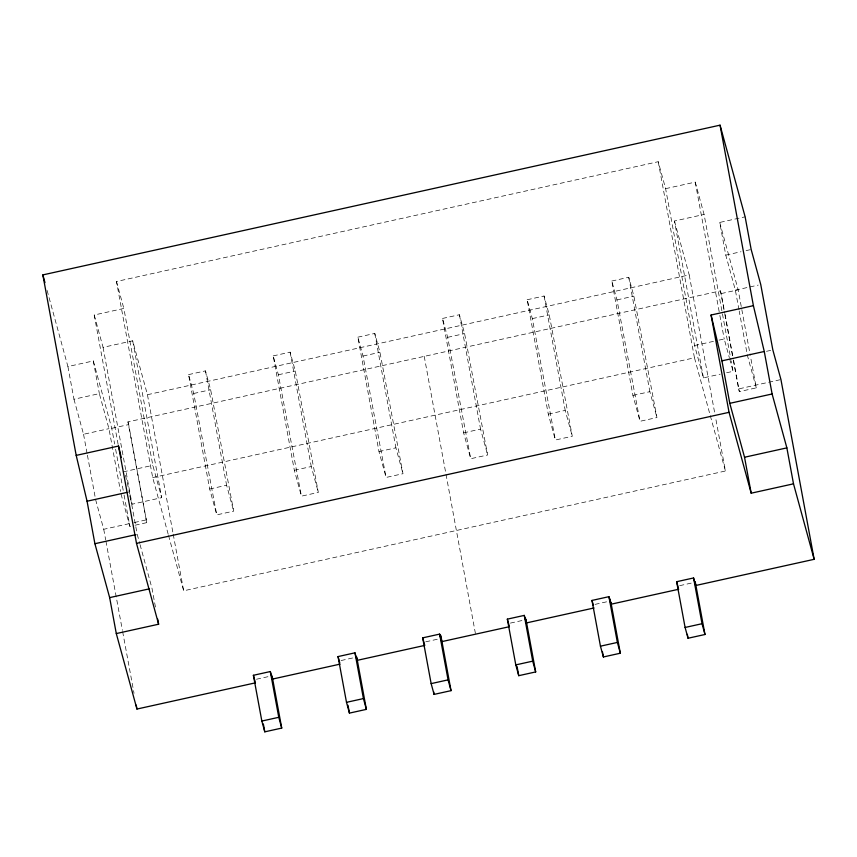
<?xml version="1.0" encoding="UTF-8"?>
<svg xmlns="http://www.w3.org/2000/svg" width="857" height="857" viewBox="0 0 857 857"><rect width="100%" height="100%" fill="white"/><g stroke="black" fill="none" stroke-linecap="round" stroke-linejoin="round"><path stroke-width="0.64" stroke-dasharray="4.29 3.21" d="M168.186 534.2L152.696 477.595L116.466 281.503L658.23 161.705L665.61 188.658L694.588 345.532L703.436 377.883L720.191 374.177M118.127 444.429L94.216 315.001L123.847 308.456L152.825 465.33L161.673 497.671L132.053 504.227L128.646 491.779M665.61 188.658L695.241 182.113L704.09 214.454L730.892 359.565M94.216 315.001L103.065 347.353L132.696 340.797L147.436 394.713L172.975 532.893M703.436 377.883L674.459 221.01L704.09 214.454M47.092 290.394L67.917 366.55L93.317 360.936L111.753 428.329L114.645 444.012M738.98 309.763L735.36 290.159L725.772 255.118L719.73 222.434L745.129 216.821M67.917 366.55L73.959 399.233L99.358 393.62L108.946 428.661L120.537 491.415M725.772 255.118L741.005 251.744M746.083 250.619L751.171 249.494M188.551 374.616L205.476 370.867L210.64 389.742L233.693 511.136L216.767 514.875L209.686 489.004L188.551 374.616L193.714 393.481L216.767 514.875M273.201 355.901L290.127 352.152L295.29 371.027L318.343 492.421L301.418 496.16L294.337 470.289L273.201 355.901L278.364 374.766L301.418 496.16M357.851 337.176L374.777 333.437L379.94 352.302L402.994 473.707L386.068 477.445L378.987 451.564L357.851 337.176L363.014 356.051L386.068 477.445M442.501 318.461L459.427 314.723L464.59 333.587L487.644 454.981L470.718 458.731L463.637 432.849L442.501 318.461L447.665 337.337L470.718 458.731M527.151 299.746L544.088 296.008L549.241 314.873L572.294 436.267L555.368 440.005L548.287 414.135L527.151 299.746L532.315 318.611L555.368 440.005M611.802 281.032L628.738 277.282L633.891 296.158L656.944 417.552L640.018 421.29L632.937 395.42L611.802 281.032L616.965 299.896L640.018 421.29M147.436 394.713L689.21 274.915L714.738 413.106M193.714 393.481L210.64 389.742M278.364 374.766L295.29 371.027M363.014 356.051L379.94 352.302M447.665 337.337L464.59 333.587M532.315 318.611L549.241 314.873M616.965 299.896L633.891 296.158M135.074 525.223L146.793 522.631L127.95 421.89L720.501 290.866L724.861 313.169M73.959 399.233L83.547 434.274L108.946 428.661M735.36 290.159L758.209 285.102M111.753 428.329L128.679 424.579L146.793 522.631M721.24 293.565L738.166 289.816L750.239 355.184M123.204 471.875L152.825 465.33M694.588 345.532L713.913 341.268M719.066 340.122L724.219 338.986L729.328 357.648M152.696 477.595L694.459 357.798L709.95 414.402M766.479 351.306L772.832 349.902M726.629 372.752L733.067 371.327L731.139 360.872M209.686 489.004L226.612 485.255L233.693 511.136M294.337 470.289L311.262 466.54L318.343 492.421M378.987 451.564L395.913 447.825L402.994 473.707M463.637 432.849L480.563 429.111L487.644 454.981M548.287 414.135L565.213 410.385L572.294 436.267M632.937 395.42L649.863 391.67L656.944 417.552M95.62 499.642L103.729 529.294L133.039 522.813M134.335 522.524L146.054 519.931M733.303 360.154L738.616 388.917L780.941 379.555M121.019 494.028L129.868 526.369L133.778 525.512M738.616 388.917L739.355 391.606L756.281 387.867L750.486 356.491M168.54 535.486L183.666 590.805L725.44 471.007L715.713 418.366M256.436 679.247L269.462 676.366M341.086 660.533L354.112 657.651M425.736 641.818L441.366 638.358M510.386 623.103L523.413 620.222M595.037 604.378L606.756 601.785M679.687 585.663L692.713 582.781M719.73 222.434L738.166 289.816M756.281 387.867L747.433 355.516L739.216 311.07M729.661 358.89L733.067 371.327M674.459 221.01L689.21 274.915M710.303 415.688L725.44 471.007M116.466 281.503L123.847 308.456M127.95 421.89L128.679 424.579M137.227 534.35L139.691 543.338M140.045 544.624L151.978 588.266L155.535 607.517M125.465 475.314L129.386 491.864L136.991 533.065M725.097 314.476L733.313 358.922M733.56 360.229L739.355 391.606M720.501 290.866L724.604 313.094M724.851 314.401L733.056 358.847M695.241 182.113L719.634 314.144M719.869 315.451L724.219 338.986M658.23 161.705L694.459 357.798M628.738 277.282L649.863 391.67M544.088 296.008L565.213 410.385M459.427 314.723L480.563 429.111M424.226 356.373L475.549 634.18M374.777 333.437L395.913 447.825M290.127 352.152L311.262 466.54M205.476 370.867L226.612 485.255M173.21 534.211L183.666 590.805M132.696 340.797L161.673 497.671M103.065 347.353L132.053 504.227M115.62 449.239L123.826 493.696M124.072 495.003L129.868 526.369M93.317 360.936L99.358 393.62M103.729 529.294L105.668 539.792M105.914 541.099L122.401 630.323M122.637 631.63L134.035 693.302M83.547 434.274L87.168 453.889M87.414 455.196L95.384 498.335"/><path stroke-width="1.29" d="M255.45 682.836L136.949 709.05L116.295 633.569L109.653 597.618L94.902 543.713L87.06 501.227L76.198 455.399L42.85 274.904L720.051 125.165L745.129 216.821L751.171 249.494L760.748 284.545L772.832 349.902L780.941 379.555L814.15 559.31L695.638 585.513L693.57 577.961L676.644 581.71L685.097 627.463L688.042 638.24L704.979 634.501L695.316 582.214M76.198 455.399L118.523 446.036L121.233 457.499M814.15 559.31L793.507 483.83L751.182 493.193L729.05 412.324L711.074 315.022L753.399 305.66L720.051 125.165M87.06 501.227L126.815 492.432M751.182 493.193L744.54 457.242L729.789 403.336L721.937 360.84L764.262 351.488L753.399 305.66M94.902 543.713L135.952 534.639M729.789 403.336L772.114 393.974L786.865 447.879L793.507 483.83M118.523 446.036L136.499 543.349L729.05 412.324M109.653 597.618L149.418 588.834M744.54 457.242L786.865 447.879M116.295 633.569L158.62 624.217L157.677 619.075M272.301 677.105L281.728 728.086L264.792 731.835L261.846 721.048L253.393 675.295L270.319 671.545L272.387 679.098L340.111 664.121M356.716 657.073L366.378 709.371L349.442 713.11L346.496 702.333L338.044 656.58L354.969 652.83L357.037 660.383L424.761 645.407L422.694 637.854L439.62 634.116L441.687 641.657L509.412 626.692L507.344 619.14L524.27 615.401L526.337 622.943L594.062 607.967M610.902 602.235L620.329 653.216L603.392 656.965L600.446 646.178L591.994 600.425L608.92 596.676L610.987 604.228L678.712 589.252M261.846 721.048L278.771 717.309L281.728 728.086M346.496 702.333L363.422 698.584L366.378 709.371M431.146 683.618L448.072 679.869L451.028 690.656L434.092 694.395L431.146 683.618L422.694 637.854M515.796 664.893L532.722 661.154L535.679 671.931L518.742 675.68L515.796 664.893L507.344 619.14M600.446 646.178L617.372 642.439L620.329 653.216M685.097 627.463L702.033 623.714L704.979 634.501M676.644 581.71L678.369 587.998M591.994 600.425L593.365 605.46M441.066 637.287L440.477 635.123L441.687 641.657M338.044 656.58L339.758 662.868M253.393 675.295L255.107 681.583M136.499 543.349L158.62 624.217M42.85 274.904L44.971 282.649M711.074 315.022L721.937 360.84M764.262 351.488L772.114 393.974M694.909 581.592L695.638 585.513M693.57 577.961L702.033 623.714M687.325 634.319L688.042 638.24M610.023 599L610.987 604.228M608.92 596.676L617.372 642.439M602.428 651.727L603.392 656.965M526.016 619.643L535.679 671.931M525.373 617.715L526.337 622.943M524.27 615.401L532.722 661.154M517.06 666.532L518.742 675.68M441.366 638.358L451.028 690.656M439.62 634.116L448.072 679.869M433.61 691.781L434.092 694.395M356.308 656.462L357.037 660.383M354.969 652.83L363.422 698.584M347.996 705.268L349.442 713.11M271.658 675.177L272.387 679.098M270.319 671.545L278.771 717.309M263.345 723.983L264.792 731.835M136.22 705.107L136.949 709.05"/></g></svg>
